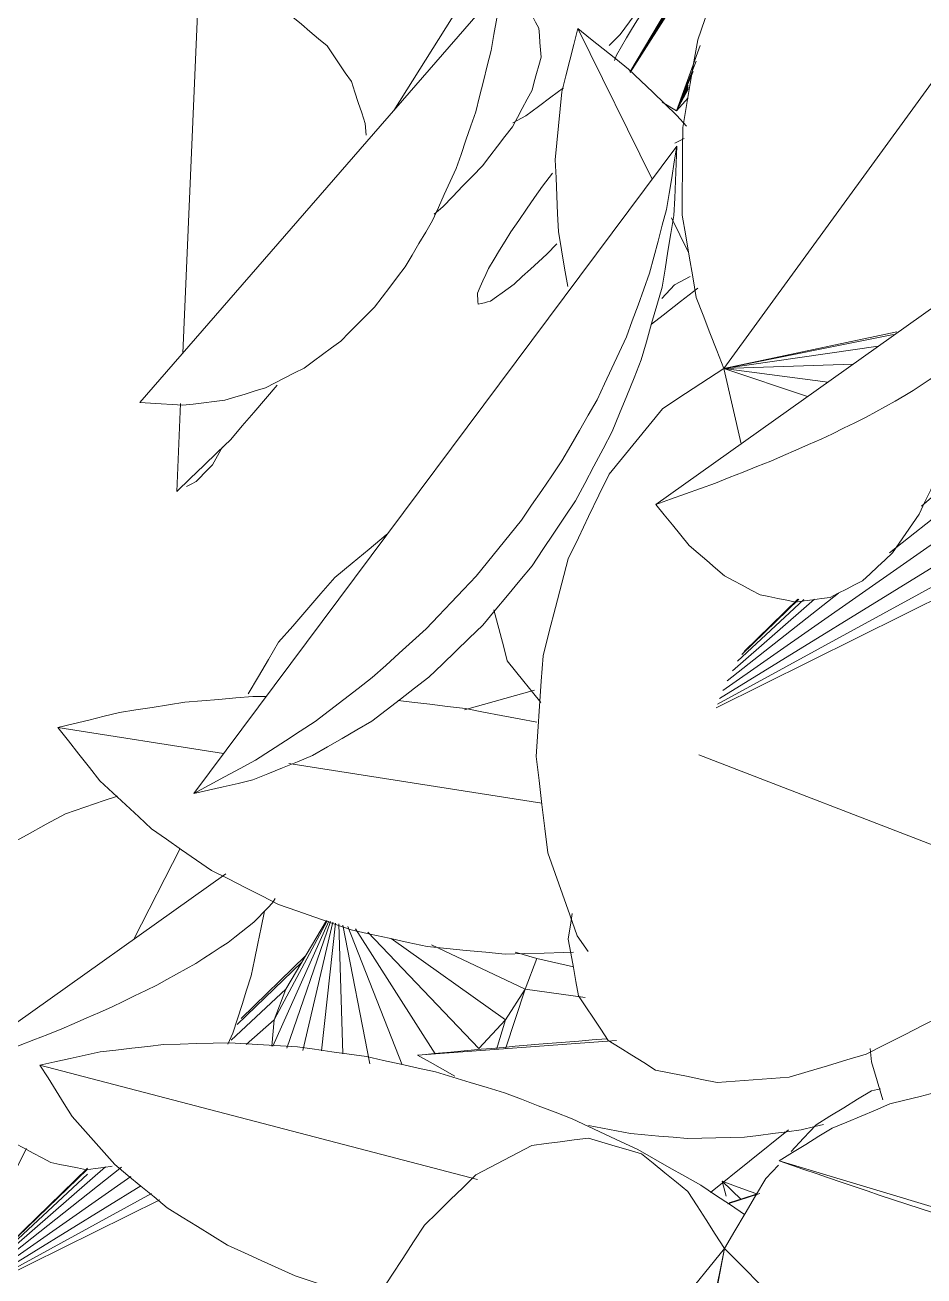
# Model space of a CAD drawing. Header units: metres. Extents: x 13.9 to 26.7, y -0.2 to 3.2.
# Drawn here: x 16.5105 to 16.5722, y 1.8826 to 1.9685 of the extents above; entities that cross this region are included whole.
import ezdxf

# ---------------------------------------------------------------- set-up
doc = ezdxf.new("R2010")
doc.units = ezdxf.units.M
doc.layers.add('Importações nas famílias', color=10, linetype='Continuous', lineweight=5)
doc.layers.add('Vegetação', color=7, linetype='Continuous', lineweight=5)

# ---------------------------------------------------------------- blocks, each defined once
blk = doc.blocks.new('Planta_pergolado_12200 - plantas pergolado_skp_Component_12-V445-Corte 1')
at = {"layer": 'Importações nas famílias'}
for p, q in [((16.587657, 1.894306), (16.586725, 1.894666)), ((16.562287, 1.890484), (16.594958, 1.880694)), ((16.602636, 1.878393), (16.604639, 1.877793))]:
    blk.add_line(p, q, dxfattribs=at)
at = {"layer": 'Importações nas famílias', "flags": 128}
for points in [[(16.574049, 1.89543), (16.573011, 1.89517), (16.571973, 1.89491), (16.570935, 1.894649), (16.569897, 1.894389)], [(16.578304, 1.895828), (16.57724, 1.895728), (16.576176, 1.895629), (16.575113, 1.89553), (16.574049, 1.89543)], [(16.582563, 1.895571), (16.581498, 1.895635), (16.580433, 1.895699), (16.579369, 1.895763), (16.578304, 1.895828)], [(16.586725, 1.894666), (16.585684, 1.894892), (16.584644, 1.895118), (16.583603, 1.895345), (16.582563, 1.895571)], [(16.569897, 1.894389), (16.568909, 1.893973), (16.567921, 1.893558), (16.566933, 1.893142), (16.565945, 1.892727)], [(16.565945, 1.892727), (16.565031, 1.892166), (16.564116, 1.891605), (16.563202, 1.891044), (16.562287, 1.890484)], [(16.562287, 1.890484), (16.563134, 1.89019), (16.563981, 1.889896), (16.564828, 1.889602), (16.565675, 1.889309)], [(16.565675, 1.889309), (16.566563, 1.889009), (16.56745, 1.88871), (16.568338, 1.888411), (16.569225, 1.888112)], [(16.569225, 1.888112), (16.570143, 1.88781), (16.571061, 1.887509), (16.571979, 1.887208), (16.572897, 1.886906)], [(16.572897, 1.886906), (16.573836, 1.886606), (16.574774, 1.886306), (16.575713, 1.886006), (16.576651, 1.885705)], [(16.576651, 1.885705), (16.5776, 1.88541), (16.578548, 1.885114), (16.579497, 1.884818), (16.580445, 1.884523)], [(16.580445, 1.884523), (16.581393, 1.884235), (16.582341, 1.883947), (16.583289, 1.883659), (16.584236, 1.883371)], [(16.584236, 1.883371), (16.585173, 1.883094), (16.58611, 1.882817), (16.587047, 1.88254), (16.587984, 1.882264)], [(16.587984, 1.882264), (16.588899, 1.882001), (16.589814, 1.881738), (16.590729, 1.881475), (16.591645, 1.881212)], [(16.591645, 1.881212), (16.592528, 1.880967), (16.593412, 1.880721), (16.594295, 1.880475), (16.595179, 1.880229)], [(16.604639, 1.877793), (16.604198, 1.87876), (16.603757, 1.879727), (16.603316, 1.880694), (16.603113, 1.881137)], [(16.603176, 1.878151), (16.603907, 1.877972), (16.604639, 1.877793)]]:
    blk.add_lwpolyline(points, dxfattribs=at)
blk = doc.blocks.new('Planta_pergolado_12200 - plantas pergolado_skp_Component_16-V449-Corte 1')
blk.add_blockref('Planta_pergolado_12200 - plantas pergolado_skp_Component_12-V445-Corte 1', (0, 0))
blk = doc.blocks.new('Planta_pergolado_12200 - plantas pergolado_skp_-3067431-Corte 1')
blk.add_blockref('Planta_pergolado_12200 - plantas pergolado_skp_Component_16-V449-Corte 1', (0, 0))
blk = doc.blocks.new('Planta_pergolado_12200 - plantas pergolado_skp_-3067432-Corte 1')
blk.add_blockref('Planta_pergolado_12200 - plantas pergolado_skp_-3067431-Corte 1', (0, 0))
blk = doc.blocks.new('Planta_pergolado_12200 - plantas pergolado_skp_Component_12-V970-Corte 1')
at = {"layer": 'Importações nas famílias'}
blk.add_line((16.55876, 1.887539), (16.560976, 1.888241), dxfattribs=at)
at = {"layer": 'Importações nas famílias', "flags": 128}
blk.add_lwpolyline([(16.558857, 1.887605), (16.559789, 1.8879), (16.56072, 1.888196)], dxfattribs=at)
blk = doc.blocks.new('Planta_pergolado_12200 - plantas pergolado_skp_Component_16-V971-Corte 1')
blk.add_blockref('Planta_pergolado_12200 - plantas pergolado_skp_Component_12-V970-Corte 1', (0, 0))
blk = doc.blocks.new('Planta_pergolado_12200 - plantas pergolado_skp_Component_12-V1009-Corte 1')
at = {"layer": 'Importações nas famílias'}
for p, q in [((16.535811, 1.962645), (16.544, 1.975656)), ((16.545984, 1.975377), (16.546155, 1.975656)), ((16.543294, 1.971273), (16.543841, 1.97207)), ((16.551369, 1.967882), (16.550611, 1.967123)), ((16.54489, 1.962285), (16.544001, 1.96181))]:
    blk.add_line(p, q, dxfattribs=at)
at = {"layer": 'Importações nas famílias', "flags": 128}
for points in [[(16.543841, 1.97207), (16.544377, 1.972897), (16.544913, 1.973723), (16.545449, 1.97455), (16.545984, 1.975377)], [(16.554915, 1.973217), (16.554415, 1.972273), (16.553915, 1.97133)], [(16.553915, 1.97133), (16.553279, 1.970468), (16.552642, 1.969606), (16.552006, 1.968744), (16.551369, 1.967882)], [(16.547475, 1.964204), (16.546614, 1.963564), (16.545752, 1.962925), (16.54489, 1.962285)]]:
    blk.add_lwpolyline(points, dxfattribs=at)
blk = doc.blocks.new('Planta_pergolado_12200 - plantas pergolado_skp_Component_17-V1011-Corte 1')
at = {"layer": 'Importações nas famílias'}
for p, q in [((16.563588, 1.991604), (16.570361, 1.992434)), ((16.563765, 1.99167), (16.570366, 1.992568)), ((16.563922, 1.991728), (16.570371, 1.992675)), ((16.562964, 1.991382), (16.570335, 1.991849)), ((16.561085, 1.990805), (16.565673, 1.987486)), ((16.561321, 1.990897), (16.566368, 1.988869)), ((16.561697, 1.991006), (16.568265, 1.989797)), ((16.562244, 1.991164), (16.569639, 1.990902)), ((16.560855, 1.990046), (16.561364, 1.988336)), ((16.560945, 1.990342), (16.562016, 1.988201)), ((16.561022, 1.990596), (16.563197, 1.987957)), ((16.560585, 1.989159), (16.560611, 1.988491)), ((16.560598, 1.989203), (16.560632, 1.988487)), ((16.560664, 1.989418), (16.560748, 1.988463)), ((16.560977, 1.988416), (16.560756, 1.989723)), ((16.552043, 1.965277), (16.556556, 1.972928)), ((16.552046, 1.965275), (16.556618, 1.972915)), ((16.552051, 1.96527), (16.556738, 1.972891)), ((16.5569, 1.972857), (16.552058, 1.965264)), ((16.554568, 1.971848), (16.555219, 1.972724)), ((16.55686, 1.967126), (16.555245, 1.962617)), ((16.550973, 1.96608), (16.551125, 1.966459)), ((16.556582, 1.966048), (16.555245, 1.962617)), ((16.555245, 1.962617), (16.556394, 1.96532)), ((16.555245, 1.962617), (16.556049, 1.964365)), ((16.556049, 1.964255), (16.555245, 1.962617)), ((16.556049, 1.964176), (16.555245, 1.962617)), ((16.555245, 1.962617), (16.556049, 1.964122)), ((16.554266, 1.963221), (16.555245, 1.962617)), ((16.556049, 1.963521), (16.555245, 1.962617)), ((16.546038, 1.957449), (16.546711, 1.958342)), ((16.547014, 1.95348), (16.546329, 1.952779))]:
    blk.add_line(p, q, dxfattribs=at)
at = {"layer": 'Importações nas famílias', "flags": 128}
for points in [[(16.552506, 1.968814), (16.553021, 1.969573), (16.553537, 1.970331), (16.554053, 1.971089), (16.554568, 1.971848)], [(16.551125, 1.966459), (16.55147, 1.967048), (16.551815, 1.967637), (16.55216, 1.968225), (16.552506, 1.968814)], [(16.555777, 1.960727), (16.555449, 1.960562), (16.55512, 1.960396)], [(16.543855, 1.954304), (16.5444, 1.95509), (16.544946, 1.955877), (16.545492, 1.956663), (16.546038, 1.957449)], [(16.542328, 1.951799), (16.54271, 1.952425), (16.543091, 1.953051), (16.543473, 1.953678), (16.543855, 1.954304)], [(16.546329, 1.952779), (16.545766, 1.952264), (16.545203, 1.95175), (16.544641, 1.951235), (16.544078, 1.95072)], [(16.541563, 1.950104), (16.541754, 1.950528), (16.541946, 1.950951), (16.542137, 1.951375), (16.542328, 1.951799)], [(16.544078, 1.95072), (16.543675, 1.950427), (16.543273, 1.950133), (16.542871, 1.949839), (16.542469, 1.949546)], [(16.541611, 1.949336), (16.541599, 1.949528), (16.541587, 1.94972), (16.541575, 1.949912), (16.541563, 1.950104)], [(16.542469, 1.949546), (16.542254, 1.949493), (16.54204, 1.949441), (16.541825, 1.949388), (16.541611, 1.949336)]]:
    blk.add_lwpolyline(points, dxfattribs=at)
blk = doc.blocks.new('Planta_pergolado_12200 - plantas pergolado_skp_Component_16-V1012-Corte 1')
for name in ['Planta_pergolado_12200 - plantas pergolado_skp_Component_17-V1011-Corte 1', 'Planta_pergolado_12200 - plantas pergolado_skp_Component_12-V1009-Corte 1']:
    blk.add_blockref(name, (0, 0))
blk = doc.blocks.new('Planta_pergolado_12200 - plantas pergolado_skp_-V1045-Corte 1')
for name in ['Planta_pergolado_12200 - plantas pergolado_skp_Component_16-V1012-Corte 1', 'Planta_pergolado_12200 - plantas pergolado_skp_Component_16-V971-Corte 1']:
    blk.add_blockref(name, (0, 0))
blk = doc.blocks.new('Planta_pergolado_12200 - plantas pergolado_skp_Component_12-V1058-Corte 1')
at = {"layer": 'Importações nas famílias'}
blk.add_line((16.587751, 1.871696), (16.585647, 1.869392), dxfattribs=at)
at = {"layer": 'Importações nas famílias', "flags": 128}
for points in [[(16.585647, 1.869392), (16.586395, 1.870103), (16.587142, 1.870815), (16.58789, 1.871526)], [(16.589076, 1.86993), (16.588219, 1.869795), (16.587362, 1.869661), (16.586504, 1.869526), (16.585647, 1.869392)]]:
    blk.add_lwpolyline(points, dxfattribs=at)
blk = doc.blocks.new('Planta_pergolado_12200 - plantas pergolado_skp_Component_12-V1059-Corte 1')
at = {"layer": 'Importações nas famílias'}
for p, q in [((16.55838, 1.889083), (16.559688, 1.887833)), ((16.55866, 1.888051), (16.55838, 1.889083)), ((16.583996, 1.868967), (16.584278, 1.868338)), ((16.582935, 1.865617), (16.585331, 1.863327)), ((16.583002, 1.862497), (16.582373, 1.862447))]:
    blk.add_line(p, q, dxfattribs=at)
at = {"layer": 'Importações nas famílias', "flags": 128}
for points in [[(16.55838, 1.889083), (16.559304, 1.888746), (16.560228, 1.888409), (16.560822, 1.888192)], [(16.584278, 1.868338), (16.584461, 1.867708), (16.584643, 1.867079), (16.584826, 1.866449), (16.585009, 1.865819)], [(16.585009, 1.865819), (16.585089, 1.865196), (16.58517, 1.864573), (16.585251, 1.86395), (16.585331, 1.863327)], [(16.585331, 1.863327), (16.584749, 1.86312), (16.584167, 1.862912), (16.583584, 1.862705), (16.583002, 1.862497)]]:
    blk.add_lwpolyline(points, dxfattribs=at)
blk = doc.blocks.new('Planta_pergolado_12200 - plantas pergolado_skp_Component_17-V1060-Corte 1')
at = {"layer": 'Importações nas famílias'}
for p, q in [((16.583747, 1.860727), (16.585684, 1.862233)), ((16.585686, 1.862233), (16.583761, 1.860727)), ((16.540921, 1.808006), (16.540379, 1.807472))]:
    blk.add_line(p, q, dxfattribs=at)
at = {"layer": 'Importações nas famílias', "flags": 128}
for points in [[(16.589347, 1.870241), (16.589795, 1.870646), (16.590243, 1.871052), (16.590691, 1.871458)], [(16.586959, 1.867793), (16.587556, 1.868405), (16.588153, 1.869017), (16.58875, 1.869629), (16.589347, 1.870241)], [(16.584957, 1.865588), (16.585549, 1.86624), (16.586254, 1.867017), (16.586959, 1.867793)], [(16.538982, 1.808227), (16.539379, 1.808839), (16.539776, 1.809451), (16.540173, 1.810063), (16.54057, 1.810675)], [(16.538139, 1.806605), (16.538349, 1.807011), (16.53856, 1.807416), (16.538771, 1.807822), (16.538982, 1.808227)], [(16.540379, 1.807472), (16.54, 1.807157), (16.53962, 1.806843), (16.539241, 1.806528), (16.538862, 1.806214)], [(16.538098, 1.805918), (16.538108, 1.80609), (16.538118, 1.806261), (16.538128, 1.806433), (16.538139, 1.806605)], [(16.538862, 1.806214), (16.538671, 1.80614), (16.53848, 1.806066), (16.538289, 1.805992), (16.538098, 1.805918)]]:
    blk.add_lwpolyline(points, dxfattribs=at)
blk = doc.blocks.new('Planta_pergolado_12200 - plantas pergolado_skp_Component_16-V1061-Corte 1')
for name in ['Planta_pergolado_12200 - plantas pergolado_skp_Component_12-V1059-Corte 1', 'Planta_pergolado_12200 - plantas pergolado_skp_Component_17-V1060-Corte 1', 'Planta_pergolado_12200 - plantas pergolado_skp_Component_12-V1058-Corte 1']:
    blk.add_blockref(name, (0, 0))
blk = doc.blocks.new('Planta_pergolado_12200 - plantas pergolado_skp_Component_12-V1118-Corte 1')
at = {"layer": 'Importações nas famílias'}
for p, q in [((16.522418, 1.97144), (16.521321, 1.945982)), ((16.533915, 1.960958), (16.533859, 1.961763)), ((16.521173, 1.942526), (16.520912, 1.936474))]:
    blk.add_line(p, q, dxfattribs=at)
at = {"layer": 'Importações nas famílias', "flags": 128}
for points in [[(16.525926, 1.970532), (16.525049, 1.970759), (16.524172, 1.970986), (16.523295, 1.971213), (16.522418, 1.97144)], [(16.528886, 1.969071), (16.528146, 1.969436), (16.527406, 1.969802), (16.526666, 1.970167), (16.525926, 1.970532)], [(16.531229, 1.967089), (16.530644, 1.967584), (16.530058, 1.96808), (16.529472, 1.968575), (16.528886, 1.969071)], [(16.5329, 1.964634), (16.532482, 1.965247), (16.532065, 1.965861), (16.531647, 1.966475), (16.531229, 1.967089)], [(16.533859, 1.961763), (16.533619, 1.96248), (16.53338, 1.963198), (16.53314, 1.963916), (16.5329, 1.964634)], [(16.524613, 1.940044), (16.525409, 1.940976), (16.526205, 1.941909), (16.527001, 1.942842), (16.527797, 1.943774)], [(16.520912, 1.936474), (16.521837, 1.937367), (16.522763, 1.938259), (16.523688, 1.939151), (16.524613, 1.940044)], [(16.524056, 1.939535), (16.523825, 1.939126), (16.523595, 1.938718), (16.523364, 1.938309)], [(16.523364, 1.938309), (16.523082, 1.938019), (16.5228, 1.937729), (16.522517, 1.937439), (16.522235, 1.937148)], [(16.522235, 1.937148), (16.521904, 1.93698), (16.521574, 1.936811)]]:
    blk.add_lwpolyline(points, dxfattribs=at)
blk = doc.blocks.new('Planta_pergolado_12200 - plantas pergolado_skp_Component_12-V1121-Corte 1')
at = {"layer": 'Importações nas famílias'}
for p, q in [((16.505092, 1.89657), (16.524266, 1.910195)), ((16.527478, 1.9082), (16.527671, 1.908509)), ((16.524767, 1.899248), (16.524415, 1.898496))]:
    blk.add_line(p, q, dxfattribs=at)
at = {"layer": 'Importações nas famílias', "flags": 128}
for points in [[(16.526206, 1.906882), (16.526524, 1.907211), (16.526842, 1.907541), (16.52716, 1.907871), (16.527478, 1.9082)], [(16.526938, 1.907638), (16.526708, 1.906526), (16.526479, 1.905414), (16.52625, 1.904301), (16.526021, 1.903189)], [(16.524446, 1.905492), (16.524886, 1.90584), (16.525326, 1.906187), (16.525766, 1.906534), (16.526206, 1.906882)], [(16.522218, 1.904048), (16.522775, 1.904409), (16.523332, 1.90477), (16.523889, 1.905131), (16.524446, 1.905492)], [(16.519547, 1.902564), (16.520214, 1.902935), (16.520882, 1.903306), (16.52155, 1.903677), (16.522218, 1.904048)], [(16.526021, 1.903189), (16.525707, 1.902204), (16.525394, 1.901218), (16.52508, 1.900233), (16.524767, 1.899248)], [(16.516462, 1.901058), (16.517233, 1.901434), (16.518004, 1.901811), (16.518776, 1.902188), (16.519547, 1.902564)], [(16.512999, 1.899545), (16.513865, 1.899924), (16.51473, 1.900302), (16.515596, 1.90068), (16.516462, 1.901058)], [(16.509194, 1.898044), (16.510146, 1.898419), (16.511097, 1.898795), (16.512048, 1.89917), (16.512999, 1.899545)], [(16.505092, 1.89657), (16.506117, 1.896938), (16.507143, 1.897307), (16.508169, 1.897675), (16.509194, 1.898044)], [(16.507402, 1.893756), (16.506824, 1.894459), (16.506247, 1.895163), (16.505669, 1.895866), (16.505092, 1.89657)], [(16.509812, 1.891671), (16.509209, 1.892192), (16.508607, 1.892714), (16.508004, 1.893235), (16.507402, 1.893756)], [(16.512265, 1.890364), (16.511652, 1.890691), (16.511038, 1.891018), (16.510425, 1.891344), (16.509812, 1.891671)], [(16.514704, 1.889866), (16.514094, 1.889991), (16.513484, 1.890115), (16.512875, 1.89024), (16.512265, 1.890364)], [(16.516479, 1.890108), (16.515888, 1.890027), (16.515296, 1.889947), (16.514704, 1.889866)]]:
    blk.add_lwpolyline(points, dxfattribs=at)
blk = doc.blocks.new('Planta_pergolado_12200 - plantas pergolado_skp_Component_17-V1123-Corte 1')
at = {"layer": 'Importações nas famílias'}
for p, q in [((16.54549, 1.922816), (16.540674, 1.921482)), ((16.517953, 1.905709), (16.521142, 1.911939)), ((16.531352, 1.906953), (16.527496, 1.898364)), ((16.527609, 1.900167), (16.531249, 1.906982)), ((16.528411, 1.902281), (16.531186, 1.907)), ((16.52846, 1.898227), (16.53148, 1.906916)), ((16.531632, 1.906873), (16.52957, 1.89807)), ((16.531812, 1.906822), (16.530861, 1.89805)), ((16.53203, 1.90676), (16.532326, 1.897841)), ((16.534176, 1.897153), (16.532305, 1.906681)), ((16.53267, 1.906577), (16.536386, 1.897081)), ((16.533194, 1.906428), (16.538649, 1.897825)), ((16.534036, 1.906188), (16.541657, 1.898198)), ((16.53563, 1.905751), (16.543487, 1.900167)), ((16.538407, 1.905317), (16.544849, 1.902281)), ((16.544147, 1.904829), (16.545651, 1.904395)), ((16.525056, 1.899839), (16.529497, 1.904129)), ((16.525331, 1.90026), (16.529754, 1.904565)), ((16.545651, 1.904395), (16.544849, 1.902281)), ((16.545651, 1.904395), (16.548154, 1.903814)), ((16.524648, 1.898776), (16.528411, 1.902281)), ((16.527609, 1.900167), (16.528411, 1.902281)), ((16.543487, 1.900167), (16.544849, 1.902281)), ((16.543501, 1.898189), (16.544849, 1.902281)), ((16.544849, 1.902281), (16.548974, 1.901694)), ((16.525665, 1.898474), (16.527609, 1.900167)), ((16.527438, 1.898372), (16.527609, 1.900167)), ((16.541657, 1.898198), (16.543487, 1.900167)), ((16.543487, 1.900167), (16.542863, 1.898141)), ((16.562933, 1.892611), (16.557569, 1.888297)), ((16.505064, 1.880531), (16.510592, 1.891329)), ((16.505064, 1.880531), (16.516013, 1.890067)), ((16.505064, 1.880531), (16.517098, 1.89004)), ((16.505064, 1.880531), (16.514771, 1.88998)), ((16.505064, 1.880531), (16.514771, 1.889905)), ((16.505064, 1.880531), (16.514771, 1.889574)), ((16.505064, 1.880531), (16.517746, 1.889417)), ((16.505064, 1.880531), (16.518448, 1.888772)), ((16.505064, 1.880531), (16.519169, 1.888228)), ((16.519748, 1.887814), (16.505064, 1.880531))]:
    blk.add_line(p, q, dxfattribs=at)
at = {"layer": 'Importações nas famílias', "flags": 128}
for points in [[(16.531775, 1.930572), (16.532947, 1.931546), (16.534119, 1.93252), (16.535292, 1.933494), (16.53541, 1.933592)], [(16.527905, 1.926115), (16.528872, 1.927229), (16.52984, 1.928343), (16.530807, 1.929458), (16.531775, 1.930572)], [(16.525816, 1.92258), (16.526512, 1.923758), (16.527209, 1.924937), (16.527905, 1.926115)], [(16.513251, 1.914327), (16.514582, 1.914779), (16.515912, 1.915231), (16.516837, 1.915546)], [(16.508003, 1.911448), (16.509315, 1.912168), (16.510627, 1.912887), (16.511939, 1.913607), (16.513251, 1.914327)]]:
    blk.add_lwpolyline(points, dxfattribs=at)
blk = doc.blocks.new('Planta_pergolado_12200 - plantas pergolado_skp_Component_16-V1124-Corte 1')
for name in ['Planta_pergolado_12200 - plantas pergolado_skp_Component_12-V1118-Corte 1', 'Planta_pergolado_12200 - plantas pergolado_skp_Component_17-V1123-Corte 1', 'Planta_pergolado_12200 - plantas pergolado_skp_Component_12-V1121-Corte 1']:
    blk.add_blockref(name, (0, 0))
blk = doc.blocks.new('Planta_pergolado_12200 - plantas pergolado_skp_-V1128-Corte 1')
blk.add_blockref('Planta_pergolado_12200 - plantas pergolado_skp_Component_16-V1124-Corte 1', (0, 0))
blk = doc.blocks.new('Planta_pergolado_12200 - plantas pergolado_skp_-V1129-Corte 1')
for name in ['Planta_pergolado_12200 - plantas pergolado_skp_-V1128-Corte 1', 'Planta_pergolado_12200 - plantas pergolado_skp_Component_16-V1061-Corte 1']:
    blk.add_blockref(name, (0, 0))
blk = doc.blocks.new('Planta_pergolado_12200 - plantas pergolado_skp_Component_12-V1120-Corte 1')
at = {"layer": 'Importações nas famílias'}
for p, q in [((16.469645, 1.90357), (16.494547, 1.932207)), ((16.49047, 1.917028), (16.489867, 1.916509))]:
    blk.add_line(p, q, dxfattribs=at)
at = {"layer": 'Importações nas famílias', "flags": 128}
for points in [[(16.493788, 1.927756), (16.493978, 1.928869), (16.494168, 1.929981), (16.494357, 1.931094), (16.494547, 1.932207)], [(16.494547, 1.932207), (16.494954, 1.93189), (16.49536, 1.931573), (16.495767, 1.931256), (16.496173, 1.930939)], [(16.496173, 1.930939), (16.496397, 1.930527), (16.496621, 1.930116), (16.496845, 1.929705), (16.497069, 1.929294)], [(16.497069, 1.929294), (16.497105, 1.928798), (16.497141, 1.928303), (16.497177, 1.927807), (16.497213, 1.927311)], [(16.492728, 1.923554), (16.492993, 1.924605), (16.493258, 1.925655), (16.493523, 1.926706), (16.493788, 1.927756)], [(16.497213, 1.927311), (16.49706, 1.926743), (16.496907, 1.926175), (16.496754, 1.925606), (16.496602, 1.925038)], [(16.496602, 1.925038), (16.496264, 1.92441), (16.495926, 1.923782), (16.495588, 1.923154), (16.49525, 1.922526)], [(16.491381, 1.919649), (16.491718, 1.920626), (16.492055, 1.921602), (16.492392, 1.922578), (16.492728, 1.923554)], [(16.49525, 1.922526), (16.494735, 1.921853), (16.49422, 1.921181), (16.493705, 1.920508), (16.49319, 1.919835)], [(16.48976, 1.916084), (16.490165, 1.916975), (16.49057, 1.917867), (16.490975, 1.918758), (16.491381, 1.919649)], [(16.49319, 1.919835), (16.49251, 1.919133), (16.49183, 1.918432), (16.49115, 1.91773), (16.49047, 1.917028)], [(16.487883, 1.912898), (16.488352, 1.913694), (16.488822, 1.914491), (16.489291, 1.915287), (16.48976, 1.916084)], [(16.485773, 1.910126), (16.4863, 1.910819), (16.486828, 1.911512), (16.487356, 1.912205), (16.487883, 1.912898)], [(16.483451, 1.9078), (16.484031, 1.908382), (16.484612, 1.908963), (16.485192, 1.909545), (16.485773, 1.910126)], [(16.480944, 1.905946), (16.481571, 1.906409), (16.482197, 1.906873), (16.482824, 1.907337), (16.483451, 1.9078)], [(16.478279, 1.904583), (16.478945, 1.904924), (16.479612, 1.905264), (16.480278, 1.905605), (16.480944, 1.905946)], [(16.475487, 1.903727), (16.476185, 1.903941), (16.476883, 1.904155), (16.477581, 1.904369), (16.478279, 1.904583)], [(16.469645, 1.90357), (16.470383, 1.903524), (16.471122, 1.903479), (16.47186, 1.903434), (16.472598, 1.903388)], [(16.472598, 1.903388), (16.473321, 1.903473), (16.474043, 1.903558), (16.474765, 1.903643), (16.475487, 1.903727)]]:
    blk.add_lwpolyline(points, dxfattribs=at)
blk = doc.blocks.new('Planta_pergolado_12200 - plantas pergolado_skp_Component_12-V1245-Corte 1')
at = {"layer": 'Importações nas famílias'}
blk.add_line((16.553811, 1.935581), (16.576215, 1.951502), dxfattribs=at)
at = {"layer": 'Importações nas famílias', "flags": 128}
for points in [[(16.576977, 1.950602), (16.576787, 1.950827), (16.576596, 1.951052), (16.576406, 1.951277), (16.576215, 1.951502)], [(16.577229, 1.949579), (16.577166, 1.949835), (16.577103, 1.950091), (16.57704, 1.950346), (16.576977, 1.950602)], [(16.576968, 1.948445), (16.577034, 1.948729), (16.577099, 1.949012), (16.577164, 1.949296), (16.577229, 1.949579)], [(16.576197, 1.947212), (16.57639, 1.94752), (16.576583, 1.947828), (16.576775, 1.948137), (16.576968, 1.948445)], [(16.574925, 1.945893), (16.575243, 1.946223), (16.575561, 1.946552), (16.575879, 1.946882), (16.576197, 1.947212)], [(16.575657, 1.946649), (16.575427, 1.945537), (16.575198, 1.944425), (16.574969, 1.943313), (16.574739, 1.9422)], [(16.573164, 1.944504), (16.573604, 1.944851), (16.574044, 1.945198), (16.574484, 1.945546), (16.574925, 1.945893)], [(16.570937, 1.943059), (16.571494, 1.94342), (16.57205, 1.943781), (16.572607, 1.944143), (16.573164, 1.944504)], [(16.568266, 1.941576), (16.568933, 1.941946), (16.569601, 1.942317), (16.570269, 1.942688), (16.570937, 1.943059)], [(16.574739, 1.9422), (16.574426, 1.941215), (16.574112, 1.94023), (16.573799, 1.939244), (16.573485, 1.938259)], [(16.565181, 1.940069), (16.565952, 1.940446), (16.566723, 1.940822), (16.567494, 1.941199), (16.568266, 1.941576)], [(16.561718, 1.938557), (16.562583, 1.938935), (16.563449, 1.939313), (16.564315, 1.939691), (16.565181, 1.940069)], [(16.557913, 1.937055), (16.558864, 1.937431), (16.559815, 1.937806), (16.560766, 1.938181), (16.561718, 1.938557)], [(16.573485, 1.938259), (16.573095, 1.937424), (16.572705, 1.936589), (16.572314, 1.935753), (16.571924, 1.934918)], [(16.553811, 1.935581), (16.554836, 1.93595), (16.555862, 1.936318), (16.556888, 1.936687), (16.557913, 1.937055)], [(16.556121, 1.932767), (16.555543, 1.933471), (16.554966, 1.934174), (16.554388, 1.934878), (16.553811, 1.935581)], [(16.571924, 1.934918), (16.571465, 1.934253), (16.571007, 1.933587), (16.570549, 1.932921), (16.570091, 1.932256)], [(16.558531, 1.930682), (16.557928, 1.931204), (16.557326, 1.931725), (16.556723, 1.932246), (16.556121, 1.932767)], [(16.570091, 1.932256), (16.569576, 1.931776), (16.569061, 1.931295), (16.568545, 1.930815), (16.56803, 1.930335)], [(16.560984, 1.929376), (16.560371, 1.929702), (16.559757, 1.930029), (16.559144, 1.930356), (16.558531, 1.930682)], [(16.56803, 1.930335), (16.56747, 1.930051), (16.56691, 1.929767), (16.56635, 1.929483), (16.56579, 1.9292)], [(16.563423, 1.928877), (16.562813, 1.929002), (16.562203, 1.929126), (16.561594, 1.929251), (16.560984, 1.929376)], [(16.56579, 1.9292), (16.565198, 1.929119), (16.564606, 1.929039), (16.564015, 1.928958), (16.563423, 1.928877)]]:
    blk.add_lwpolyline(points, dxfattribs=at)
blk = doc.blocks.new('Planta_pergolado_12200 - plantas pergolado_skp_Component_12-V1122-Corte 1')
at = {"layer": 'Importações nas famílias'}
blk.add_line((16.473354, 1.876708), (16.506543, 1.921191), dxfattribs=at)
at = {"layer": 'Importações nas famílias', "flags": 128}
for points in [[(16.505836, 1.916846), (16.506013, 1.917932), (16.50619, 1.919019), (16.506366, 1.920105), (16.506543, 1.921191)], [(16.506543, 1.921191), (16.506494, 1.920001), (16.506445, 1.918811), (16.506397, 1.917621), (16.506348, 1.916431)], [(16.504678, 1.912461), (16.504968, 1.913557), (16.505257, 1.914654), (16.505547, 1.91575), (16.505836, 1.916846)], [(16.506348, 1.916431), (16.506143, 1.915198), (16.505938, 1.913964), (16.505733, 1.912731), (16.505528, 1.911498)], [(16.503083, 1.908086), (16.503482, 1.90918), (16.503881, 1.910274), (16.50428, 1.911367), (16.504678, 1.912461)], [(16.505528, 1.911498), (16.505172, 1.91025), (16.504815, 1.909003), (16.504459, 1.907756), (16.504103, 1.906508)], [(16.501068, 1.903769), (16.501571, 1.904848), (16.502075, 1.905928), (16.502579, 1.907007), (16.503083, 1.908086)], [(16.504103, 1.906508), (16.503603, 1.905276), (16.503104, 1.904043), (16.502605, 1.902811), (16.502106, 1.901579)], [(16.498655, 1.899558), (16.499258, 1.900611), (16.499861, 1.901664), (16.500464, 1.902716), (16.501068, 1.903769)], [(16.502106, 1.901579), (16.501475, 1.90039), (16.500845, 1.899202), (16.500214, 1.898014), (16.499584, 1.896825)], [(16.495871, 1.8955), (16.496567, 1.896515), (16.497263, 1.897529), (16.497959, 1.898544), (16.498655, 1.899558)], [(16.499584, 1.896825), (16.498837, 1.895709), (16.49809, 1.894592), (16.497343, 1.893476), (16.496596, 1.892359)], [(16.492747, 1.89164), (16.493528, 1.892605), (16.494309, 1.89357), (16.49509, 1.894535), (16.495871, 1.8955)], [(16.496596, 1.892359), (16.49575, 1.891341), (16.494904, 1.890323), (16.494058, 1.889304), (16.493213, 1.888286)], [(16.489318, 1.888021), (16.490175, 1.888926), (16.491032, 1.889831), (16.49189, 1.890735), (16.492747, 1.89164)], [(16.485622, 1.884683), (16.486546, 1.885517), (16.48747, 1.886352), (16.488394, 1.887186), (16.489318, 1.888021)], [(16.493213, 1.888286), (16.492288, 1.887389), (16.491363, 1.886493), (16.490438, 1.885597), (16.489513, 1.8847)], [(16.4817, 1.881663), (16.48268, 1.882418), (16.483661, 1.883173), (16.484641, 1.883928), (16.485622, 1.884683)], [(16.489513, 1.8847), (16.48853, 1.883947), (16.487548, 1.883193), (16.486566, 1.88244), (16.485583, 1.881686)], [(16.477596, 1.878995), (16.478622, 1.879662), (16.479648, 1.880329), (16.480674, 1.880996), (16.4817, 1.881663)], [(16.485583, 1.881686), (16.484567, 1.881094), (16.48355, 1.880501), (16.482533, 1.879908), (16.481517, 1.879315)], [(16.473354, 1.876708), (16.474415, 1.877279), (16.475475, 1.877851), (16.476535, 1.878423), (16.477596, 1.878995)], [(16.481517, 1.879315), (16.48049, 1.878897), (16.479463, 1.878479), (16.478435, 1.878061), (16.477408, 1.877643)], [(16.477408, 1.877643), (16.476395, 1.877409), (16.475381, 1.877175), (16.474368, 1.876941), (16.473354, 1.876708)]]:
    blk.add_lwpolyline(points, dxfattribs=at)
blk = doc.blocks.new('Planta_pergolado_12200 - plantas pergolado_skp_Component_17-V1247-Corte 1')
at = {"layer": 'Importações nas famílias'}
for p, q in [((16.572074, 1.935474), (16.576328, 1.939179)), ((16.569885, 1.932266), (16.57614, 1.937209)), ((16.558427, 1.922796), (16.576581, 1.935517)), ((16.558197, 1.92226), (16.577619, 1.934219)), ((16.581168, 1.933125), (16.557969, 1.921618)), ((16.558047, 1.921869), (16.579183, 1.933404)), ((16.558732, 1.923453), (16.566368, 1.929487)), ((16.559085, 1.92416), (16.564731, 1.929078)), ((16.559435, 1.924807), (16.564, 1.929061)), ((16.559719, 1.925275), (16.563652, 1.929073)), ((16.559892, 1.925489), (16.563577, 1.929076)), ((16.556773, 1.918386), (16.579559, 1.909572))]:
    blk.add_line(p, q, dxfattribs=at)
at = {"layer": 'Importações nas famílias', "flags": 128}
for points in [[(16.553534, 1.947977), (16.554314, 1.948584), (16.555518, 1.949522), (16.556705, 1.950446)], [(16.543611, 1.924847), (16.543367, 1.925784), (16.543123, 1.926722), (16.542879, 1.92766), (16.542702, 1.928338)], [(16.545912, 1.921968), (16.545337, 1.922688), (16.544762, 1.923408), (16.544186, 1.924127), (16.543611, 1.924847)], [(16.547804, 1.905723), (16.547977, 1.906837), (16.548077, 1.907481)], [(16.548504, 1.901827), (16.548329, 1.902801), (16.548154, 1.903775), (16.547979, 1.904749), (16.547804, 1.905723)], [(16.55055, 1.898756), (16.550039, 1.899524), (16.549527, 1.900291), (16.549016, 1.901059), (16.548504, 1.901827)], [(16.573558, 1.900486), (16.572235, 1.899817), (16.570912, 1.899147), (16.569589, 1.898478), (16.568266, 1.897808)], [(16.553803, 1.896721), (16.55299, 1.89723), (16.552177, 1.897738), (16.551363, 1.898247), (16.55055, 1.898756)], [(16.568266, 1.897808), (16.566943, 1.897414), (16.56562, 1.897019), (16.564296, 1.896625), (16.562973, 1.89623)], [(16.55804, 1.895859), (16.556981, 1.896075), (16.555921, 1.89629), (16.554862, 1.896505), (16.553803, 1.896721)], [(16.562973, 1.89623), (16.56174, 1.896137), (16.560507, 1.896045), (16.559273, 1.895952), (16.55804, 1.895859)]]:
    blk.add_lwpolyline(points, dxfattribs=at)
blk = doc.blocks.new('Planta_pergolado_12200 - plantas pergolado_skp_Component_16-V1248-Corte 1')
for name, p in [('Planta_pergolado_12200 - plantas pergolado_skp_Component_17-V1247-Corte 1', (0, 0)), ('Planta_pergolado_12200 - plantas pergolado_skp_Component_12-V1120-Corte 1', (0.048719, 0.039011)), ('Planta_pergolado_12200 - plantas pergolado_skp_Component_12-V1122-Corte 1', (0.048719, 0.039011)), ('Planta_pergolado_12200 - plantas pergolado_skp_Component_12-V1245-Corte 1', (0, 0))]:
    blk.add_blockref(name, p)
blk = doc.blocks.new('Planta_pergolado_12200 - plantas pergolado_skp_-V1262-Corte 1')
blk.add_blockref('Planta_pergolado_12200 - plantas pergolado_skp_Component_16-V1248-Corte 1', (0, 0))
blk = doc.blocks.new('Planta_pergolado_12200 - plantas pergolado_skp_-V1263-Corte 1')
blk.add_blockref('Planta_pergolado_12200 - plantas pergolado_skp_-V1262-Corte 1', (0, 0))
blk = doc.blocks.new('Planta_pergolado_12200 - plantas pergolado_skp_Component_12-V1296-Corte 1')
at = {"layer": 'Importações nas famílias'}
for p, q in [((16.537451, 1.897735), (16.551115, 1.898761)), ((16.550426, 1.898867), (16.549439, 1.898789))]:
    blk.add_line(p, q, dxfattribs=at)
at = {"layer": 'Importações nas famílias', "flags": 128}
for points in [[(16.549439, 1.898789), (16.548527, 1.898714), (16.547615, 1.898639), (16.546702, 1.898564), (16.54579, 1.898489)], [(16.539725, 1.897956), (16.539157, 1.897901), (16.538588, 1.897846), (16.53802, 1.89779)], [(16.542527, 1.89821), (16.541826, 1.898146), (16.541126, 1.898083), (16.540426, 1.89802), (16.539725, 1.897956)], [(16.54579, 1.898489), (16.544974, 1.898419), (16.544159, 1.89835), (16.543343, 1.89828), (16.542527, 1.89821)], [(16.537451, 1.897735), (16.538308, 1.897253), (16.539165, 1.896772), (16.540022, 1.89629)], [(16.549199, 1.892914), (16.550161, 1.892727), (16.551123, 1.892539), (16.552085, 1.892352)], [(16.563798, 1.892604), (16.564752, 1.892832), (16.565344, 1.892974)], [(16.552085, 1.892352), (16.553062, 1.892268), (16.554038, 1.892185), (16.555014, 1.892101), (16.555991, 1.892017)], [(16.555991, 1.892017), (16.556971, 1.892039), (16.55795, 1.89206), (16.55893, 1.892081), (16.55991, 1.892102)], [(16.55991, 1.892102), (16.560882, 1.892227), (16.561854, 1.892353), (16.562826, 1.892478), (16.563798, 1.892604)]]:
    blk.add_lwpolyline(points, dxfattribs=at)
blk = doc.blocks.new('Planta_pergolado_12200 - plantas pergolado_skp_Component_16-V1298-Corte 1')
blk.add_blockref('Planta_pergolado_12200 - plantas pergolado_skp_Component_12-V1296-Corte 1', (0, 0))
blk = doc.blocks.new('Planta_pergolado_12200 - plantas pergolado_skp_Component_12-V1371-Corte 1')
at = {"layer": 'Importações nas famílias'}
for p, q in [((16.526125, 1.922382), (16.527052, 1.922393)), ((16.512737, 1.920253), (16.524127, 1.918472)), ((16.528601, 1.917773), (16.545995, 1.915054))]:
    blk.add_line(p, q, dxfattribs=at)
at = {"layer": 'Importações nas famílias', "flags": 128}
for points in [[(16.516977, 1.921285), (16.518096, 1.921463), (16.519216, 1.921641), (16.520336, 1.921819), (16.521456, 1.921997)], [(16.521456, 1.921997), (16.522623, 1.922093), (16.523791, 1.92219), (16.524958, 1.922286), (16.526125, 1.922382)], [(16.536125, 1.922122), (16.537056, 1.922007), (16.538287, 1.921855), (16.539517, 1.921704), (16.540748, 1.921552)], [(16.512737, 1.920253), (16.513797, 1.920511), (16.514857, 1.920769), (16.515917, 1.921027), (16.516977, 1.921285)], [(16.540748, 1.921552), (16.541973, 1.92132), (16.543197, 1.921088), (16.544422, 1.920855), (16.545646, 1.920623)], [(16.515627, 1.916583), (16.514905, 1.917501), (16.514182, 1.918418), (16.51346, 1.919336), (16.512737, 1.920253)], [(16.519177, 1.913285), (16.51829, 1.91411), (16.517402, 1.914934), (16.516515, 1.915759), (16.515627, 1.916583)], [(16.523302, 1.910437), (16.522271, 1.911149), (16.52124, 1.911861), (16.520208, 1.912573), (16.519177, 1.913285)], [(16.527907, 1.908106), (16.526756, 1.908688), (16.525605, 1.909271), (16.524454, 1.909854), (16.523302, 1.910437)], [(16.532883, 1.906345), (16.531639, 1.906785), (16.530395, 1.907225), (16.529151, 1.907666), (16.527907, 1.908106)], [(16.538113, 1.905198), (16.536805, 1.905485), (16.535498, 1.905771), (16.53419, 1.906058), (16.532883, 1.906345)], [(16.543475, 1.904689), (16.542134, 1.904816), (16.540794, 1.904944), (16.539453, 1.905071), (16.538113, 1.905198)], [(16.548153, 1.904814), (16.5475, 1.904797), (16.546159, 1.904761), (16.544817, 1.904725), (16.543475, 1.904689)]]:
    blk.add_lwpolyline(points, dxfattribs=at)
blk = doc.blocks.new('Planta_pergolado_12200 - plantas pergolado_skp_Component_12-V1372-Corte 1')
at = {"layer": 'Importações nas famílias'}
for p, q in [((16.548466, 1.968282), (16.553575, 1.957941)), ((16.555275, 1.96231), (16.555923, 1.961578)), ((16.554897, 1.955266), (16.556049, 1.952934))]:
    blk.add_line(p, q, dxfattribs=at)
at = {"layer": 'Importações nas famílias', "flags": 128}
for points in [[(16.547365, 1.963939), (16.54764, 1.965025), (16.547916, 1.96611), (16.548191, 1.967196), (16.548466, 1.968282)], [(16.548466, 1.968282), (16.549337, 1.967585), (16.550207, 1.966887), (16.551078, 1.96619), (16.551948, 1.965493)], [(16.551948, 1.965493), (16.55278, 1.964697), (16.553611, 1.963902), (16.554443, 1.963106), (16.555275, 1.96231)], [(16.546914, 1.959252), (16.547027, 1.960424), (16.54714, 1.961596), (16.547252, 1.962767), (16.547365, 1.963939)], [(16.547123, 1.954331), (16.547071, 1.955561), (16.547019, 1.956792), (16.546966, 1.958022), (16.546914, 1.959252)], [(16.547771, 1.950551), (16.547555, 1.951811), (16.547339, 1.953071), (16.547123, 1.954331)]]:
    blk.add_lwpolyline(points, dxfattribs=at)
blk = doc.blocks.new('Planta_pergolado_12200 - plantas pergolado_skp_Component_17-V1373-Corte 1')
at = {"layer": 'Importações nas famílias'}
for p, q in [((16.556175, 1.951248), (16.555113, 1.950667)), ((16.555113, 1.950667), (16.554228, 1.949743))]:
    blk.add_line(p, q, dxfattribs=at)
blk = doc.blocks.new('Planta_pergolado_12200 - plantas pergolado_skp_Component_16-V1374-Corte 1')
for name in ['Planta_pergolado_12200 - plantas pergolado_skp_Component_12-V1372-Corte 1', 'Planta_pergolado_12200 - plantas pergolado_skp_Component_17-V1373-Corte 1', 'Planta_pergolado_12200 - plantas pergolado_skp_Component_12-V1371-Corte 1']:
    blk.add_blockref(name, (0, 0))
blk = doc.blocks.new('Planta_pergolado_12200 - plantas pergolado_skp_-V1377-Corte 1')
blk.add_blockref('Planta_pergolado_12200 - plantas pergolado_skp_Component_16-V1374-Corte 1', (0, 0))
blk = doc.blocks.new('Planta_pergolado_12200 - plantas pergolado_skp_-V1378-Corte 1')
for name in ['Planta_pergolado_12200 - plantas pergolado_skp_-V1377-Corte 1', 'Planta_pergolado_12200 - plantas pergolado_skp_Component_16-V1298-Corte 1']:
    blk.add_blockref(name, (0, 0))
blk = doc.blocks.new('Planta_pergolado_12200 - plantas pergolado_skp_-3067454-Corte 1')
for name in ['Planta_pergolado_12200 - plantas pergolado_skp_-V1045-Corte 1', 'Planta_pergolado_12200 - plantas pergolado_skp_-V1263-Corte 1', 'Planta_pergolado_12200 - plantas pergolado_skp_-V1129-Corte 1', 'Planta_pergolado_12200 - plantas pergolado_skp_-V1378-Corte 1']:
    blk.add_blockref(name, (0, 0))
blk = doc.blocks.new('Planta_pergolado_12200 - plantas pergolado_skp_Component_12-V1564-Corte 1')
at = {"layer": 'Importações nas famílias'}
for p, q in [((16.4903, 2.076894), (16.520372, 2.069021)), ((16.513672, 2.060617), (16.512818, 2.060791))]:
    blk.add_line(p, q, dxfattribs=at)
at = {"layer": 'Importações nas famílias', "flags": 128}
for points in [[(16.498791, 2.078306), (16.499924, 2.078335), (16.501058, 2.078365), (16.502192, 2.078394), (16.503326, 2.078424)], [(16.503326, 2.078424), (16.504491, 2.078354), (16.505657, 2.078285), (16.506822, 2.078215), (16.507988, 2.078146)], [(16.4903, 2.076894), (16.491333, 2.077119), (16.492366, 2.077344), (16.493399, 2.077569), (16.494432, 2.077794)], [(16.494432, 2.077794), (16.495522, 2.077922), (16.496612, 2.07805), (16.497701, 2.078178), (16.498791, 2.078306)], [(16.507988, 2.078146), (16.509172, 2.077978), (16.510357, 2.07781), (16.511541, 2.077643), (16.512725, 2.077475)], [(16.492512, 2.073352), (16.491959, 2.074238), (16.491406, 2.075123), (16.490853, 2.076008), (16.4903, 2.076894)], [(16.512725, 2.077475), (16.513915, 2.077211), (16.515105, 2.076947), (16.516295, 2.076684), (16.517485, 2.07642)], [(16.517485, 2.07642), (16.518667, 2.076063), (16.519849, 2.075705), (16.521031, 2.075348), (16.522213, 2.074991)], [(16.522213, 2.074991), (16.523375, 2.074544), (16.524536, 2.074098), (16.525698, 2.073651), (16.526859, 2.073205)], [(16.495448, 2.070059), (16.494714, 2.070882), (16.49398, 2.071705), (16.493246, 2.072529), (16.492512, 2.073352)], [(16.526859, 2.073205), (16.527987, 2.072674), (16.529115, 2.072143), (16.530243, 2.071612), (16.531371, 2.071081)], [(16.531371, 2.071081), (16.532452, 2.070472), (16.533534, 2.069862), (16.534615, 2.069253), (16.535697, 2.068643)], [(16.499036, 2.067091), (16.498139, 2.067833), (16.497242, 2.068575), (16.496345, 2.069317), (16.495448, 2.070059)], [(16.535697, 2.068643), (16.53672, 2.067962), (16.537744, 2.067281), (16.538714, 2.066635)], [(16.503195, 2.064519), (16.502155, 2.065162), (16.501115, 2.065805), (16.500076, 2.066448), (16.499036, 2.067091)], [(16.507825, 2.062402), (16.506667, 2.062931), (16.50551, 2.063461), (16.504352, 2.06399), (16.503195, 2.064519)], [(16.512818, 2.060791), (16.51157, 2.061194), (16.510321, 2.061597), (16.509073, 2.062), (16.507825, 2.062402)]]:
    blk.add_lwpolyline(points, dxfattribs=at)
blk = doc.blocks.new('Planta_pergolado_12200 - plantas pergolado_skp_Component_17-V1570-Corte 1')
at = {"layer": 'Importações nas famílias'}
for p, q in [((16.569264, 1.895426), (16.568635, 1.895296)), ((16.562248, 1.890194), (16.561387, 1.88927)), ((16.533291, 1.853367), (16.558528, 1.884463)), ((16.558528, 1.884463), (16.5529, 1.856433)), ((16.553253, 1.856535), (16.558528, 1.884463)), ((16.558528, 1.884463), (16.581511, 1.861437))]:
    blk.add_line(p, q, dxfattribs=at)
at = {"layer": 'Importações nas famílias', "flags": 128}
for points in [[(16.568635, 1.895296), (16.567684, 1.894713), (16.566734, 1.89413), (16.565784, 1.893547), (16.564834, 1.892965)], [(16.564834, 1.892965), (16.563972, 1.892041), (16.56311, 1.891117)], [(16.549187, 1.892041), (16.548216, 1.891917), (16.547246, 1.891794), (16.546275, 1.891671), (16.545305, 1.891547)], [(16.552845, 1.890958), (16.551931, 1.891229), (16.551016, 1.8915), (16.550101, 1.89177), (16.549187, 1.892041)], [(16.545305, 1.891547), (16.544345, 1.891038), (16.543384, 1.890529), (16.542424, 1.89002), (16.541464, 1.889512)], [(16.556031, 1.888374), (16.555235, 1.88902), (16.554438, 1.889666), (16.553642, 1.890312), (16.552845, 1.890958)], [(16.541464, 1.889512), (16.54058, 1.888652), (16.539695, 1.887792), (16.538811, 1.886932), (16.537926, 1.886072)], [(16.561387, 1.88927), (16.560672, 1.888068), (16.559957, 1.886866), (16.559242, 1.885665), (16.558528, 1.884463)], [(16.558528, 1.884463), (16.557903, 1.885441), (16.557279, 1.886418), (16.556655, 1.887396), (16.556031, 1.888374)], [(16.537926, 1.886072), (16.537178, 1.88492), (16.536429, 1.883768), (16.535681, 1.882616), (16.534932, 1.881463)]]:
    blk.add_lwpolyline(points, dxfattribs=at)
blk = doc.blocks.new('Planta_pergolado_12200 - plantas pergolado_skp_Component_16-V1571-Corte 1')
for name, p in [('Planta_pergolado_12200 - plantas pergolado_skp_Component_12-V1564-Corte 1', (0.021206, -0.179831)), ('Planta_pergolado_12200 - plantas pergolado_skp_Component_17-V1570-Corte 1', (0, 0))]:
    blk.add_blockref(name, p)
blk = doc.blocks.new('Planta_pergolado_12200 - plantas pergolado_skp_-V1594-Corte 1')
blk.add_blockref('Planta_pergolado_12200 - plantas pergolado_skp_Component_16-V1571-Corte 1', (0, 0))
blk = doc.blocks.new('Planta_pergolado_12200 - plantas pergolado_skp_-3067456-Corte 1')
blk.add_blockref('Planta_pergolado_12200 - plantas pergolado_skp_-V1594-Corte 1', (0, 0))
blk = doc.blocks.new('Planta_pergolado_12200 - plantas pergolado_skp_-3067465-Corte 1')
blk.add_blockref('Planta_pergolado_12200 - plantas pergolado_skp_-3067456-Corte 1', (0, 0))
blk = doc.blocks.new('Planta_pergolado_12200 - plantas pergolado_skp_Component_17-V2152-Corte 1')
at = {"layer": 'Importações nas famílias'}
for p, q in [((16.558486, 1.944933), (16.58206, 1.977307)), ((16.570372, 1.947435), (16.558486, 1.944933)), ((16.57016, 1.94727), (16.558486, 1.944933)), ((16.569104, 1.946449), (16.558486, 1.944933)), ((16.56738, 1.945224), (16.558486, 1.944933)), ((16.558486, 1.944933), (16.559676, 1.939749)), ((16.564243, 1.942994), (16.558486, 1.944933)), ((16.565649, 1.943994), (16.558486, 1.944933)), ((16.548418, 1.905948), (16.549183, 1.904865)), ((16.568552, 1.898198), (16.568641, 1.897283))]:
    blk.add_line(p, q, dxfattribs=at)
at = {"layer": 'Importações nas famílias', "flags": 128}
for points in [[(16.558655, 1.973077), (16.558166, 1.971683), (16.557676, 1.97029), (16.557187, 1.968896), (16.556698, 1.967503)], [(16.556698, 1.967503), (16.55644, 1.966001), (16.556182, 1.964498), (16.555924, 1.962996), (16.555667, 1.961494)], [(16.555667, 1.961494), (16.555658, 1.959985), (16.555648, 1.958477), (16.555639, 1.956968), (16.55563, 1.95546)], [(16.55563, 1.95546), (16.555871, 1.954047), (16.556111, 1.952635), (16.556352, 1.951223), (16.556592, 1.949811)], [(16.556592, 1.949811), (16.557066, 1.948592), (16.557539, 1.947372), (16.558013, 1.946153), (16.558486, 1.944933)], [(16.558486, 1.944933), (16.557434, 1.944239), (16.556382, 1.943545), (16.555329, 1.942851), (16.554277, 1.942157)], [(16.554277, 1.942157), (16.553359, 1.941034), (16.552442, 1.939911), (16.551525, 1.938788), (16.550608, 1.937665)], [(16.550608, 1.937665), (16.549904, 1.936209), (16.5492, 1.934752), (16.548497, 1.933296), (16.547793, 1.93184)], [(16.547793, 1.93184), (16.547363, 1.930175), (16.546933, 1.92851), (16.546503, 1.926845), (16.546073, 1.925181)], [(16.546073, 1.925181), (16.545954, 1.923449), (16.545834, 1.921718), (16.545715, 1.919987), (16.545595, 1.918255)], [(16.545595, 1.918255), (16.545796, 1.916606), (16.545997, 1.914956), (16.546199, 1.913306), (16.5464, 1.911656)], [(16.5464, 1.911656), (16.546904, 1.910229), (16.547409, 1.908802), (16.547914, 1.907375), (16.548418, 1.905948)], [(16.568641, 1.897283), (16.569024, 1.895975), (16.569407, 1.894668)]]:
    blk.add_lwpolyline(points, dxfattribs=at)
blk = doc.blocks.new('Planta_pergolado_12200 - plantas pergolado_skp_Component_16-V2153-Corte 1')
blk.add_blockref('Planta_pergolado_12200 - plantas pergolado_skp_Component_17-V2152-Corte 1', (0, 0))
blk = doc.blocks.new('Planta_pergolado_12200 - plantas pergolado_skp_-V2184-Corte 1')
blk.add_blockref('Planta_pergolado_12200 - plantas pergolado_skp_Component_16-V2153-Corte 1', (0, 0))
blk = doc.blocks.new('Planta_pergolado_12200 - plantas pergolado_skp_-3067412-Corte 1')
blk.add_blockref('Planta_pergolado_12200 - plantas pergolado_skp_-V2184-Corte 1', (0, 0))
blk = doc.blocks.new('Planta_pergolado_12200 - plantas pergolado_skp_-3067421-Corte 1')
blk.add_blockref('Planta_pergolado_12200 - plantas pergolado_skp_-3067412-Corte 1', (0, 0))
blk = doc.blocks.new('Planta_pergolado_12200 - Planta_pergolado_12200-3067476-Corte 1')
for name in ['Planta_pergolado_12200 - plantas pergolado_skp_-3067465-Corte 1', 'Planta_pergolado_12200 - plantas pergolado_skp_-3067421-Corte 1', 'Planta_pergolado_12200 - plantas pergolado_skp_-3067454-Corte 1', 'Planta_pergolado_12200 - plantas pergolado_skp_-3067432-Corte 1']:
    blk.add_blockref(name, (0, 0))

msp = doc.modelspace()

# ---------------------------------------------------------------- block references
at = {"layer": 'Vegetação', "color": 10}
msp.add_blockref('Planta_pergolado_12200 - Planta_pergolado_12200-3067476-Corte 1', (0, 0), dxfattribs=at)

doc.saveas('drawing.dxf')
